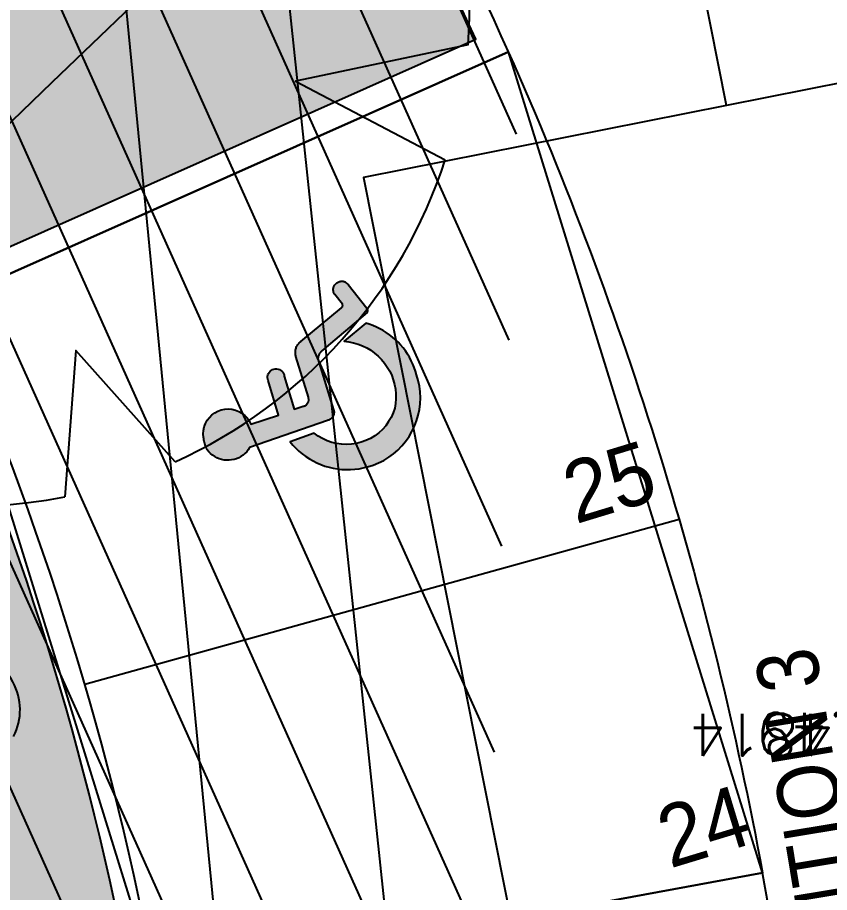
# Model space of a CAD drawing. Extents: x -594 to 29166, y -5797 to 14313.
# Drawn here: x 20516 to 21175, y 5060 to 5770 of the extents above; entities that cross this region are included whole.
import ezdxf
from ezdxf.enums import TextEntityAlignment as Align
from ezdxf.lldxf.tags import DXFTag

# ---------------------------------------------------------------- set-up
doc = ezdxf.new("R2010")
doc.units = 0
doc.linetypes.add('Style de ligne -15', pattern=[2.0832800000000002, 1.25, -0.41656, 0.1388600000000001, -0.2778600000000001])
doc.layers.get('0').update_dxf_attribs({"color": 252})
for name, color, linetype in [('A SITE', 252, 'Continuous'), ('DWG_280-140115-P - Général', 252, 'Continuous'), ('Fond topo - Z_500', 252, 'Continuous'), ('prlm-VRD', 252, 'Continuous'), ('SA - arbre', 252, 'Continuous'), ('SA - arbuste', 252, 'Continuous'), ('SA - bordure', 252, 'Continuous'), ('SA - bât D', 252, 'Continuous'), ('SA - couvre sol', 252, 'Continuous'), ('SA - ECL-réso', 252, 'Eclairage public'), ('SA - enrobé', 252, 'Continuous'), ('SA - EP-réso', 252, 'EP'), ('SA - EU-réso', 252, 'EU'), ('SA - EVMV', 252, 'Continuous'), ('SA - limite revêtement', 252, 'Continuous'), ('SA - marquage au sol', 252, 'Continuous'), ('SA - pavé drainant', 252, 'Continuous')]:
    doc.layers.add(name, color=color, linetype=linetype)
for name, color, linetype, plot in [('Fond topo - N', 252, 'Continuous', False), ('Fond topo - NCACHE', 252, 'Continuous', False), ('Fond topo - ZCACHE', 252, 'Continuous', False)]:
    doc.layers.add(name, color=color, linetype=linetype, plot=plot)
doc.layers.add('Fond topo - P', color=252, linetype='Continuous', lineweight=50)
doc.layers.add('Fond topo - VOI', color=252, linetype='Continuous', lineweight=25)
doc.styles.add('Arial', font='arial.ttf')
doc.styles.add('Lignes', font='arial.ttf', dxfattribs={"height": 0.35})
doc.styles.add('SIMPLEX', font='simplex_.ttf', dxfattribs={"height": 1.25})
tags = doc.linetypes.add('Eclairage public', pattern='A,5,-0.25,["ECL",Lignes,S=1,R=0,X=0,Y=-0.18],-1.25', length=6.5).pattern_tags.tags
tags[15:16] = [DXFTag(74, 4), DXFTag(75, 0), DXFTag(340, '0'), DXFTag(46, 0.0), DXFTag(50, 0.0), DXFTag(44, 0.0), DXFTag(45, 0.0)]
tags[4:5] = [DXFTag(74, 4), DXFTag(75, 0), DXFTag(340, '0'), DXFTag(46, 0.0), DXFTag(50, 0.0), DXFTag(44, 0.0), DXFTag(45, 0.0)]
tags = doc.linetypes.add('EP', pattern='A,5,-0.25,["EP",Lignes,S=1,R=0,X=0,Y=-0.18],-1.25', length=6.5).pattern_tags.tags
tags[15:16] = [DXFTag(74, 4), DXFTag(75, 0), DXFTag(340, '0'), DXFTag(46, 0.0), DXFTag(50, 0.0), DXFTag(44, 0.0), DXFTag(45, 0.0)]
tags[4:5] = [DXFTag(74, 4), DXFTag(75, 0), DXFTag(340, '0'), DXFTag(46, 0.0), DXFTag(50, 0.0), DXFTag(44, 0.0), DXFTag(45, 0.0)]
tags = doc.linetypes.add('EU', pattern='A,5,-0.25,["EU",Lignes,S=1,R=0,X=0,Y=-0.18],-1.25', length=6.5).pattern_tags.tags
tags[15:16] = [DXFTag(74, 4), DXFTag(75, 0), DXFTag(340, '0'), DXFTag(46, 0.0), DXFTag(50, 0.0), DXFTag(44, 0.0), DXFTag(45, 0.0)]
tags[4:5] = [DXFTag(74, 4), DXFTag(75, 0), DXFTag(340, '0'), DXFTag(46, 0.0), DXFTag(50, 0.0), DXFTag(44, 0.0), DXFTag(45, 0.0)]
tags = doc.linetypes.add('STYLE_15', pattern=[0.8333119936287403, 0.5, -0.1666239947080612, 0.05554400011897087, -0.1111439988017082]).pattern_tags.tags
tags[10:11] = [DXFTag(74, 4), DXFTag(75, 0), DXFTag(340, '0'), DXFTag(46, 0.0), DXFTag(50, 0.0), DXFTag(44, 0.0), DXFTag(45, 0.0)]
tags[8:9] = [DXFTag(74, 4), DXFTag(75, 0), DXFTag(340, '0'), DXFTag(46, 0.0), DXFTag(50, 0.0), DXFTag(44, 0.0), DXFTag(45, 0.0)]
tags[6:7] = [DXFTag(74, 4), DXFTag(75, 0), DXFTag(340, '0'), DXFTag(46, 0.0), DXFTag(50, 0.0), DXFTag(44, 0.0), DXFTag(45, 0.0)]
tags[4:5] = [DXFTag(74, 4), DXFTag(75, 0), DXFTag(340, '0'), DXFTag(46, 0.0), DXFTag(50, 0.0), DXFTag(44, 0.0), DXFTag(45, 0.0)]
pattern_1 = [(339.1715360744705, (-355966725.0913794, -417896002.4038396), (42.66856022636761, 112.1578994106472), [37.50000056250001, -202.5000030375]), (69.17153607447052, (-355966711.9478756, -417896007.4040615), (-224.3157988212943, 85.33712045273523), [15.000000225, -105.000001575]), (69.17153607447052, (-355966703.1855397, -417896010.7375428), (-224.3157988212943, 85.33712045273523), [15.000000225, -105.000001575]), (69.17153607447052, (-355966707.5667076, -417896009.0708022), (-224.3157988212943, 85.33712045273523), [18.75000028125, -101.25000151875]), (102.8616036044705, (-355966716.3290473, -417896005.7373195), (-138.9786783228097, 309.6529187307753), [12.00000018, -420.7461593111921]), (35.48146854447052, (-355966698.8043811, -417896012.4042799), (42.66856026819347, 112.15789949691), [12.00000018, -420.7461593111923]), (35.48146854447052, (-355966690.0420359, -417896015.7377647), (42.66856026819347, 112.15789949691), [26.00000039, -406.6661590999923]), (102.8616036044705, (-355966725.0913794, -417896002.4038396), (-138.9786783228097, 309.6529187307753), [26.00000038999999, -406.6661590999921]), (339.1715360744705, (-355966637.5841588, -417896011.6212647), (42.66856022636761, 112.1578994106472), [44.42455106636826, -195.5754525336318]), (339.1715360744705, (-355966645.2927315, -417895987.8252255), (42.66856022636761, 112.1578994106472), [82.81008944215132, -56.09585564143782, 43.07431864611477, -58.01973967029609]), (339.1715360744705, (-355966652.8536296, -417895964.0853666), (42.66856022636761, 112.1578994106472), [119.4799495921992, -46.28746189431192, 29.47870124218051, -44.75389087130836]), (339.1715360744705, (-355966660.4874305, -417895940.3177731), (42.66856022636761, 112.1578994106472), [100.4611429069171, -139.5388606930829]), (339.1715360744705, (-355966653.2864798, -417895922.1938078), (42.66856022636761, 112.1578994106472), [65.56973938354609, -174.4302642164539])]

# ---------------------------------------------------------------- blocks, each defined once
blk = doc.blocks.new('A 90.Sigle handicapé 0.25x0.30', base_point=(-18.47547557799999, -10.22615519200001))
for points in [[(-18.443091989, -10.149878586), (-18.441148644, -10.14983346700001), (-18.439225973, -10.15011976300001), (-18.437380083, -10.150729119), (-18.435664838, -10.151643756), (-18.43413028999999, -10.15283698200001), (-18.43282121799999, -10.15427397900001), (-18.43177582399999, -10.155912813), (-18.43102461199999, -10.15770566100001), (-18.430589503, -10.159600208), (-18.430483194, -10.161541168), (-18.430708788, -10.163471902), (-18.43125970099999, -10.16533606900001), (-18.432119857, -10.167079273), (-18.433264156, -10.16865064300001), (-18.434659207, -10.170004327), (-18.4362643, -10.171100823), (-18.438032597, -10.171908133), (-18.43991249899999, -10.17240270000001), (-18.44184914699999, -10.172570092), (-18.443786029, -10.172405424), (-18.490113219, -10.172405424), (-18.490113218, -10.18524517), (-18.490150943, -10.18604261200001), (-18.4901197, -10.18684033400001), (-18.490019724, -10.187632382), (-18.48985176, -10.18841284700001), (-18.489617062, -10.189175902), (-18.489317382, -10.189915853), (-18.488954955, -10.190627178), (-18.488532488, -10.19130456800001), (-18.488053132, -10.19194296800001), (-18.487520465, -10.192537613), (-18.48693846299999, -10.19308406500001), (-18.48631146899999, -10.193578247), (-18.485644163, -10.194016469), (-18.484941525, -10.194395461), (-18.484208797, -10.194712396), (-18.48345145, -10.194964907), (-18.482675136, -10.19515111), (-18.48188564699999, -10.195269615), (-18.48108887599999, -10.19531953900001), (-18.480290769, -10.195300508), (-18.42284319, -10.195164053), (-18.421700724, -10.19519628100001), (-18.420562364, -10.195298271), (-18.419432365, -10.19546964200001), (-18.41831495099999, -10.19570975400001), (-18.41721430099999, -10.196017708), (-18.41613453, -10.19639235400001), (-18.415079673, -10.19683229100001), (-18.414053676, -10.197335874), (-18.413060373, -10.19790122000001), (-18.412103479, -10.198526215), (-18.41118656999999, -10.199208524), (-18.410313076, -10.199945595), (-18.40948626, -10.20073467200001), (-18.408709216, -10.201572805), (-18.407984847, -10.20245686200001), (-18.407315862, -10.203383536), (-18.406704762, -10.20434936400001), (-18.40615383199999, -10.20535073400001), (-18.405665131, -10.206383903), (-18.40524048699999, -10.20744500800001), (-18.37754011099999, -10.273216346), (-18.37743287, -10.27345080000001), (-18.37731159, -10.273678309), (-18.377176719, -10.273898034), (-18.37702875499999, -10.27410916300001), (-18.37686824199999, -10.274310918), (-18.37669577499999, -10.27450255400001), (-18.376511989, -10.27468336300001), (-18.37631756299999, -10.274852678), (-18.37611321399999, -10.27500987400001), (-18.375899697, -10.275154372), (-18.37567779899999, -10.27528563700001), (-18.37544834, -10.27540318600001), (-18.375212166, -10.275506584), (-18.374970149, -10.27559544900001), (-18.37472318299999, -10.275669455), (-18.374472179, -10.275728328), (-18.37421806299999, -10.27577184900001), (-18.373961773, -10.27579986000001), (-18.373704255, -10.27581225600001), (-18.373446459, -10.27580899200001), (-18.357754127, -10.26980497000001), (-18.356908813, -10.269521115), (-18.35604289399999, -10.269308243), (-18.35516232, -10.26916781700001), (-18.354273141, -10.26910080100001), (-18.353381467, -10.269107656), (-18.35249342299999, -10.269188336), (-18.351615113, -10.26934228500001), (-18.350752569, -10.26956844600001), (-18.349911719, -10.26986526500001), (-18.34909833999999, -10.27023070200001), (-18.34831802, -10.270662247), (-18.347576121, -10.27115693500001), (-18.34687774099999, -10.27171136700001), (-18.34622767699999, -10.272321733), (-18.345630396, -10.27298384000001), (-18.345090002, -10.273693139), (-18.344610207, -10.274444755), (-18.34419431, -10.27523352600001), (-18.343845166, -10.276054031), (-18.343565175, -10.27690063300001), (-18.343449736, -10.277327618), (-18.34334620799999, -10.277757647), (-18.343254671, -10.27819038700001), (-18.34317519499999, -10.278625503), (-18.343107842, -10.27906266000001), (-18.34305266399999, -10.27950152000001), (-18.343009703, -10.279941744), (-18.342978993, -10.28038299100001), (-18.34296055799999, -10.28082492200001), (-18.342954411, -10.281267195), (-18.34296055799999, -10.281709467), (-18.342978993, -10.28215139800001), (-18.343009703, -10.28259264500001), (-18.343052663, -10.28303286900001), (-18.343107842, -10.283471729), (-18.343175194, -10.28390888600001), (-18.34325467, -10.284344003), (-18.34334620799999, -10.28477674200001), (-18.343449736, -10.28520677100001), (-18.343565175, -10.28563375600001), (-18.344242806, -10.28646005500001), (-18.344481745, -10.286744973), (-18.344726886, -10.28702457300001), (-18.344978111, -10.28729871900001), (-18.34523529999999, -10.287567278), (-18.34549832599999, -10.287830122), (-18.345767065, -10.288087124), (-18.346041385, -10.28833815900001), (-18.34632115499999, -10.288583105), (-18.346606239, -10.288821846), (-18.34689649999999, -10.289054265), (-18.347191798, -10.28928025100001), (-18.347491989, -10.289499694), (-18.34779692999999, -10.28971248800001), (-18.34810647299999, -10.28991853000001), (-18.34842046799999, -10.29011772200001), (-18.34873876299999, -10.29030996600001), (-18.34906120599999, -10.290495171), (-18.34938764, -10.29067324600001), (-18.349717909, -10.29084410600001), (-18.350051851, -10.29100766800001), (-18.387890921, -10.305671362), (-18.388175713, -10.30577204100001), (-18.38846601299999, -10.305855519), (-18.388760783, -10.305921497), (-18.38905897, -10.305969738), (-18.389359507, -10.306000072), (-18.38966131999999, -10.306012388), (-18.389963329, -10.306006643), (-18.390264455, -10.30598285800001), (-18.39056362099999, -10.305941117), (-18.39085975699999, -10.30588157000001), (-18.391151805, -10.30580443000001), (-18.39143872099999, -10.305709972), (-18.391719477, -10.305598535), (-18.391993072, -10.305470517), (-18.392258525, -10.305326374), (-18.392514889, -10.30516662400001), (-18.392761247, -10.304991837), (-18.392996717, -10.304802638), (-18.39322045799999, -10.30459970300001), (-18.39343167099999, -10.304383759), (-18.425418395, -10.23110920900001), (-18.425684779, -10.230531782), (-18.42597476299999, -10.229965838), (-18.42628785099999, -10.229412341), (-18.426623512, -10.22887223500001), (-18.42698117199999, -10.228346438), (-18.427360224, -10.227835848), (-18.427760021, -10.22734133200001), (-18.42817988299999, -10.22686373500001), (-18.428619093, -10.22640386900001), (-18.429076905, -10.225962517), (-18.42955253899999, -10.225540432), (-18.430045183, -10.225138332), (-18.430553999, -10.22475690200001), (-18.43107812099999, -10.22439679200001), (-18.431616656, -10.224058615), (-18.432168686, -10.22374294800001), (-18.43273326999999, -10.22345032700001), (-18.433309449, -10.223181252), (-18.433896239, -10.22293618), (-18.434492642, -10.22271553), (-18.50640605499999, -10.22316924200001), (-18.50734415099999, -10.223136209), (-18.508276277, -10.223025503), (-18.509196013, -10.22283788600001), (-18.510097025, -10.22257465200001), (-18.51097310699999, -10.222237612), (-18.511818224, -10.22182908900001), (-18.51262655599999, -10.221351896), (-18.51339253699999, -10.22080931900001), (-18.514110888, -10.220205097), (-18.51477666499999, -10.21954338900001), (-18.51538527899999, -10.218828754), (-18.51593254099999, -10.21806611400001), (-18.51641468, -10.21726072200001), (-18.516828376, -10.216418125), (-18.517170779, -10.215544126), (-18.517439532, -10.214644744), (-18.517632782, -10.21372617500001), (-18.5177492, -10.21279474500001), (-18.517787983, -10.21185687000001), (-18.51774886399999, -10.210919008), (-18.522616517, -10.09970416500001), (-18.524814959, -10.097115203), (-18.52674527599999, -10.09432061000001), (-18.52838836199999, -10.09134804600001), (-18.529727956, -10.08822693100001), (-18.53075079799999, -10.08498815600001), (-18.531446767, -10.081663776), (-18.531808972, -10.078286695), (-18.531833829, -10.07489033600001), (-18.531521093, -10.071508315), (-18.530873858, -10.06817410500001), (-18.52989853, -10.06492070600001), (-18.528604763, -10.061780317), (-18.527005362, -10.058784022), (-18.525116156, -10.055961475), (-18.522955844, -10.053340612), (-18.520545807, -10.050947373), (-18.51790989799999, -10.048805445), (-18.515074206, -10.046936027), (-18.512066798, -10.045357622), (-18.508917437, -10.04408585200001), (-18.50805578, -10.04393007600001), (-18.50719134199999, -10.04379055000001), (-18.506324431, -10.043667322), (-18.505455354, -10.04356043700001), (-18.504584419, -10.043469931), (-18.50371193499999, -10.043395836), (-18.50283821, -10.04333818000001), (-18.50196355399999, -10.043296983), (-18.501088278, -10.043272258), (-18.500212692, -10.04326401600001), (-18.49933710599999, -10.043272258), (-18.49846183, -10.043296983), (-18.497587174, -10.04333818000001), (-18.49671344899999, -10.043395836), (-18.49584096499999, -10.043469931), (-18.49497003, -10.04356043700001), (-18.49410095299999, -10.043667322), (-18.493234042, -10.04379055000001), (-18.492369604, -10.04393007600001), (-18.491507947, -10.04408585100001), (-18.486757852, -10.04508852500001), (-18.48220303999999, -10.046768535), (-18.477939543, -10.049090464), (-18.47405725399999, -10.052005353), (-18.470638026, -10.05545174800001), (-18.46775395, -10.059356983), (-18.46546583399999, -10.06363872), (-18.463821921, -10.06820668500001), (-18.46285687099999, -10.07296456600001), (-18.46259102999999, -10.077812048), (-18.463030004, -10.082646927), (-18.464164538, -10.087367265), (-18.46597071, -10.091873537), (-18.468410441, -10.096070735), (-18.47143229, -10.099870364), (-18.47497254499999, -10.103192314), (-18.478956563, -10.10596654300001), (-18.483300346, -10.108134562), (-18.487912309, -10.10965065800001), (-18.492695214, -10.11048286800001), (-18.491723812, -10.149878586)], [(-18.52814955899999, -10.303010461), (-18.52237737399999, -10.305800385), (-18.516389383, -10.30809075000001), (-18.51022873, -10.30986505200001), (-18.50393980099999, -10.311110509), (-18.49756790599999, -10.31181814700001), (-18.49115895399999, -10.311982868), (-18.48475912, -10.31160348500001), (-18.478414515, -10.310682732), (-18.47217085099999, -10.30922724200001), (-18.46607311099999, -10.30724750100001), (-18.46016522999999, -10.30475777400001), (-18.454489773, -10.301775999), (-18.44908763, -10.298323659), (-18.44399772399999, -10.29442562700001), (-18.439256725, -10.290109989), (-18.434898794, -10.28540783700001), (-18.430955327, -10.28035305100001), (-18.42745473599999, -10.274982049), (-18.42442224399999, -10.269333528), (-18.42187969799999, -10.263448185), (-18.406884967, -10.298394422), (-18.409740721, -10.30265889500001), (-18.412815131, -10.30676852400001), (-18.41609981999999, -10.31071210900001), (-18.419585836, -10.314478904), (-18.42326367899999, -10.31805864200001), (-18.427123325, -10.32144156700001), (-18.43115425599999, -10.32461845900001), (-18.43534548499999, -10.327580662), (-18.43968559099999, -10.330320101), (-18.444162746, -10.332829312), (-18.44876474699999, -10.335101455), (-18.453479053, -10.33713033800001), (-18.458292816, -10.33891043200001), (-18.46319291699999, -10.34043688600001), (-18.468166002, -10.341705539), (-18.473198516, -10.34271293500001), (-18.478276746, -10.34345632600001), (-18.483386851, -10.34393368900001), (-18.488514905, -10.34414372100001), (-18.493646932, -10.344085851), (-18.501546936, -10.34403281900001), (-18.509416224, -10.34333482700001), (-18.517202228, -10.34199653600001), (-18.524852937, -10.340026886), (-18.532317246, -10.337439034), (-18.53954529199999, -10.33425026800001), (-18.54648879099999, -10.330481887), (-18.553101362, -10.326159066), (-18.559338832, -10.32131068000001), (-18.565159535, -10.31596911700001), (-18.57052458899999, -10.31017005800001), (-18.57539815399999, -10.30395224200001), (-18.579747675, -10.297357203), (-18.583544098, -10.290428996), (-18.586762063, -10.283213902), (-18.58938007299999, -10.275760117), (-18.591380639, -10.268117434), (-18.592750399, -10.260336904), (-18.59348020299999, -10.252470503), (-18.593565174, -10.24457077800001), (-18.59326817399999, -10.23875270800001), (-18.59263092299999, -10.23296202100001), (-18.591655608, -10.22721859900001), (-18.590345578, -10.22154215900001), (-18.58870533099999, -10.215952192), (-18.586740498, -10.210467889), (-18.58445782499999, -10.20510808100001), (-18.581865149, -10.19989116800001), (-18.57897137299999, -10.194835063), (-18.57578643, -10.189957124), (-18.572321256, -10.1852741), (-18.568587749, -10.18080206800001), (-18.56459872599999, -10.176556383), (-18.56036788399999, -10.172551622), (-18.55590974699999, -10.16880153300001), (-18.55123962299999, -10.165318993), (-18.546373545, -10.162115959), (-18.54132822099999, -10.159203426), (-18.536120972, -10.15659139500001), (-18.530769677, -10.154288835), (-18.529071458, -10.188862199), (-18.534467411, -10.19290722800001), (-18.539439489, -10.19746321400001), (-18.54393950599999, -10.20248600400001), (-18.54792385, -10.20792692000001), (-18.55135390899999, -10.21373323200001), (-18.554196439, -10.21984867100001), (-18.556423894, -10.22621396800001), (-18.558014687, -10.23276743700001), (-18.5589534, -10.23944556400001), (-18.559230936, -10.24618363100001), (-18.558844605, -10.252916336), (-18.557798152, -10.25957843), (-18.556101718, -10.26610535), (-18.553771744, -10.27243384000001), (-18.55083081, -10.27850256900001), (-18.547307418, -10.284252724), (-18.543235714, -10.289628576), (-18.538655158, -10.294578028), (-18.53361014199999, -10.299053113)]]:
    blk.add_hatch(color=250).paths.add_polyline_path(points)
at = {"flags": 128}
blk.add_lwpolyline([(-18.441148644, -10.14983346700001), (-18.439225973, -10.15011976300001), (-18.437380083, -10.150729119), (-18.435664838, -10.151643756), (-18.43413028999999, -10.15283698200001), (-18.43282121799999, -10.15427397900001), (-18.43177582399999, -10.155912813), (-18.43102461199999, -10.15770566100001), (-18.430589503, -10.159600208), (-18.430483194, -10.161541168), (-18.430708788, -10.163471902), (-18.43125970099999, -10.16533606900001), (-18.432119857, -10.167079273), (-18.433264156, -10.16865064300001), (-18.434659207, -10.170004327), (-18.4362643, -10.171100823), (-18.438032597, -10.171908133), (-18.43991249899999, -10.17240270000001), (-18.44184914699999, -10.172570092), (-18.443786029, -10.172405424), (-18.490113219, -10.172405424), (-18.490113218, -10.18524517), (-18.490150943, -10.18604261200001), (-18.4901197, -10.18684033400001), (-18.490019724, -10.187632382), (-18.48985176, -10.18841284700001), (-18.489617062, -10.189175902), (-18.489317382, -10.189915853), (-18.488954955, -10.190627178), (-18.488532488, -10.19130456800001), (-18.488053132, -10.19194296800001), (-18.487520465, -10.192537613), (-18.48693846299999, -10.19308406500001), (-18.48631146899999, -10.193578247), (-18.485644163, -10.194016469), (-18.484941525, -10.194395461), (-18.484208797, -10.194712396), (-18.48345145, -10.194964907), (-18.482675136, -10.19515111), (-18.48188564699999, -10.195269615), (-18.48108887599999, -10.19531953900001), (-18.480290769, -10.195300508), (-18.42284319, -10.195164053), (-18.421700724, -10.19519628100001), (-18.420562364, -10.195298271), (-18.419432365, -10.19546964200001), (-18.41831495099999, -10.19570975400001), (-18.41721430099999, -10.196017708), (-18.41613453, -10.19639235400001), (-18.415079673, -10.19683229100001), (-18.414053676, -10.197335874), (-18.413060373, -10.19790122000001), (-18.412103479, -10.198526215), (-18.41118656999999, -10.199208524), (-18.410313076, -10.199945595), (-18.40948626, -10.20073467200001), (-18.408709216, -10.201572805), (-18.407984847, -10.20245686200001), (-18.407315862, -10.203383536), (-18.406704762, -10.20434936400001), (-18.40615383199999, -10.20535073400001), (-18.405665131, -10.206383903), (-18.40524048699999, -10.20744500800001), (-18.37754011099999, -10.273216346), (-18.37743287, -10.27345080000001), (-18.37731159, -10.273678309), (-18.377176719, -10.273898034), (-18.37702875499999, -10.27410916300001), (-18.37686824199999, -10.274310918), (-18.37669577499999, -10.27450255400001), (-18.376511989, -10.27468336300001), (-18.37631756299999, -10.274852678), (-18.37611321399999, -10.27500987400001), (-18.375899697, -10.275154372), (-18.37567779899999, -10.27528563700001), (-18.37544834, -10.27540318600001), (-18.375212166, -10.275506584), (-18.374970149, -10.27559544900001), (-18.37472318299999, -10.275669455), (-18.374472179, -10.275728328), (-18.37421806299999, -10.27577184900001), (-18.373961773, -10.27579986000001), (-18.373704255, -10.27581225600001), (-18.373446459, -10.27580899200001), (-18.357754127, -10.26980497000001), (-18.356908813, -10.269521115), (-18.35604289399999, -10.269308243), (-18.35516232, -10.26916781700001), (-18.354273141, -10.26910080100001), (-18.353381467, -10.269107656), (-18.35249342299999, -10.269188336), (-18.351615113, -10.26934228500001), (-18.350752569, -10.26956844600001), (-18.349911719, -10.26986526500001), (-18.34909833999999, -10.27023070200001), (-18.34831802, -10.270662247), (-18.347576121, -10.27115693500001), (-18.34687774099999, -10.27171136700001), (-18.34622767699999, -10.272321733), (-18.345630396, -10.27298384000001), (-18.345090002, -10.273693139), (-18.344610207, -10.274444755), (-18.34419431, -10.27523352600001), (-18.343845166, -10.276054031), (-18.343565175, -10.27690063300001), (-18.343449736, -10.277327618), (-18.34334620799999, -10.277757647), (-18.343254671, -10.27819038700001), (-18.34317519499999, -10.278625503), (-18.343107842, -10.27906266000001), (-18.34305266399999, -10.27950152000001), (-18.343009703, -10.279941744), (-18.342978993, -10.28038299100001), (-18.34296055799999, -10.28082492200001), (-18.342954411, -10.281267195), (-18.34296055799999, -10.281709467), (-18.342978993, -10.28215139800001), (-18.343009703, -10.28259264500001), (-18.343052663, -10.28303286900001), (-18.343107842, -10.283471729), (-18.343175194, -10.28390888600001), (-18.34325467, -10.284344003), (-18.34334620799999, -10.28477674200001), (-18.343449736, -10.28520677100001), (-18.343565175, -10.28563375600001), (-18.344242806, -10.28646005500001), (-18.344481745, -10.286744973), (-18.344726886, -10.28702457300001), (-18.344978111, -10.28729871900001), (-18.34523529999999, -10.287567278), (-18.34549832599999, -10.287830122), (-18.345767065, -10.288087124), (-18.346041385, -10.28833815900001), (-18.34632115499999, -10.288583105), (-18.346606239, -10.288821846), (-18.34689649999999, -10.289054265), (-18.347191798, -10.28928025100001), (-18.347491989, -10.289499694), (-18.34779692999999, -10.28971248800001), (-18.34810647299999, -10.28991853000001), (-18.34842046799999, -10.29011772200001), (-18.34873876299999, -10.29030996600001), (-18.34906120599999, -10.290495171), (-18.34938764, -10.29067324600001), (-18.349717909, -10.29084410600001), (-18.350051851, -10.29100766800001), (-18.387890921, -10.305671362), (-18.388175713, -10.30577204100001), (-18.38846601299999, -10.305855519), (-18.388760783, -10.305921497), (-18.38905897, -10.305969738), (-18.389359507, -10.306000072), (-18.38966131999999, -10.306012388), (-18.389963329, -10.306006643), (-18.390264455, -10.30598285800001), (-18.39056362099999, -10.305941117), (-18.39085975699999, -10.30588157000001), (-18.391151805, -10.30580443000001), (-18.39143872099999, -10.305709972), (-18.391719477, -10.305598535), (-18.391993072, -10.305470517), (-18.392258525, -10.305326374), (-18.392514889, -10.30516662400001), (-18.392761247, -10.304991837), (-18.392996717, -10.304802638), (-18.39322045799999, -10.30459970300001), (-18.39343167099999, -10.304383759), (-18.425418395, -10.23110920900001), (-18.425684779, -10.230531782), (-18.42597476299999, -10.229965838), (-18.42628785099999, -10.229412341), (-18.426623512, -10.22887223500001), (-18.42698117199999, -10.228346438), (-18.427360224, -10.227835848), (-18.427760021, -10.22734133200001), (-18.42817988299999, -10.22686373500001), (-18.428619093, -10.22640386900001), (-18.429076905, -10.225962517), (-18.42955253899999, -10.225540432), (-18.430045183, -10.225138332), (-18.430553999, -10.22475690200001), (-18.43107812099999, -10.22439679200001), (-18.431616656, -10.224058615), (-18.432168686, -10.22374294800001), (-18.43273326999999, -10.22345032700001), (-18.433309449, -10.223181252), (-18.433896239, -10.22293618), (-18.434492642, -10.22271553), (-18.50640605499999, -10.22316924200001), (-18.50734415099999, -10.223136209), (-18.508276277, -10.223025503), (-18.509196013, -10.22283788600001), (-18.510097025, -10.22257465200001), (-18.51097310699999, -10.222237612), (-18.511818224, -10.22182908900001), (-18.51262655599999, -10.221351896), (-18.51339253699999, -10.22080931900001), (-18.514110888, -10.220205097), (-18.51477666499999, -10.21954338900001), (-18.51538527899999, -10.218828754), (-18.51593254099999, -10.21806611400001), (-18.51641468, -10.21726072200001), (-18.516828376, -10.216418125), (-18.517170779, -10.215544126), (-18.517439532, -10.214644744), (-18.517632782, -10.21372617500001), (-18.5177492, -10.21279474500001), (-18.517787983, -10.21185687000001), (-18.51774886399999, -10.210919008), (-18.522616517, -10.09970416500001), (-18.524814959, -10.097115203), (-18.52674527599999, -10.09432061000001), (-18.52838836199999, -10.09134804600001), (-18.529727956, -10.08822693100001), (-18.53075079799999, -10.08498815600001), (-18.531446767, -10.081663776), (-18.531808972, -10.078286695), (-18.531833829, -10.07489033600001), (-18.531521093, -10.071508315), (-18.530873858, -10.06817410500001), (-18.52989853, -10.06492070600001), (-18.528604763, -10.061780317), (-18.527005362, -10.058784022), (-18.525116156, -10.055961475), (-18.522955844, -10.053340612), (-18.520545807, -10.050947373), (-18.51790989799999, -10.048805445), (-18.515074206, -10.046936027), (-18.512066798, -10.045357622), (-18.508917437, -10.04408585200001), (-18.50805578, -10.04393007600001), (-18.50719134199999, -10.04379055000001), (-18.506324431, -10.043667322), (-18.505455354, -10.04356043700001), (-18.504584419, -10.043469931), (-18.50371193499999, -10.043395836), (-18.50283821, -10.04333818000001), (-18.50196355399999, -10.043296983), (-18.501088278, -10.043272258), (-18.500212692, -10.04326401600001), (-18.49933710599999, -10.043272258), (-18.49846183, -10.043296983), (-18.497587174, -10.04333818000001), (-18.49671344899999, -10.043395836), (-18.49584096499999, -10.043469931), (-18.49497003, -10.04356043700001), (-18.49410095299999, -10.043667322), (-18.493234042, -10.04379055000001), (-18.492369604, -10.04393007600001), (-18.491507947, -10.04408585100001), (-18.486757852, -10.04508852500001), (-18.48220303999999, -10.046768535), (-18.477939543, -10.049090464), (-18.47405725399999, -10.052005353), (-18.470638026, -10.05545174800001), (-18.46775395, -10.059356983), (-18.46546583399999, -10.06363872), (-18.463821921, -10.06820668500001), (-18.46285687099999, -10.07296456600001), (-18.46259102999999, -10.077812048), (-18.463030004, -10.082646927), (-18.464164538, -10.087367265), (-18.46597071, -10.091873537), (-18.468410441, -10.096070735), (-18.47143229, -10.099870364), (-18.47497254499999, -10.103192314), (-18.478956563, -10.10596654300001), (-18.483300346, -10.108134562), (-18.487912309, -10.10965065800001), (-18.492695214, -10.11048286800001), (-18.491723812, -10.149878586), (-18.443091989, -10.149878586)], close=True, dxfattribs=at)
at = {"elevation": 1e-09, "flags": 128}
blk.add_lwpolyline([(-18.53361014199999, -10.299053113), (-18.538655158, -10.294578028), (-18.543235714, -10.289628576), (-18.547307418, -10.284252724), (-18.55083081, -10.27850256900001), (-18.553771744, -10.27243384000001), (-18.556101718, -10.26610535), (-18.557798152, -10.25957843), (-18.558844605, -10.252916336), (-18.559230936, -10.24618363100001), (-18.5589534, -10.23944556400001), (-18.558014687, -10.23276743700001), (-18.556423894, -10.22621396800001), (-18.554196439, -10.21984867100001), (-18.55135390899999, -10.21373323200001), (-18.54792385, -10.20792692000001), (-18.54393950599999, -10.20248600400001), (-18.539439489, -10.19746321400001), (-18.534467411, -10.19290722800001), (-18.529071458, -10.188862199), (-18.530769677, -10.154288835), (-18.536120972, -10.15659139500001), (-18.54132822099999, -10.159203426), (-18.546373545, -10.162115959), (-18.55123962299999, -10.165318993), (-18.55590974699999, -10.16880153300001), (-18.56036788399999, -10.172551622), (-18.56459872599999, -10.176556383), (-18.568587749, -10.18080206800001), (-18.572321256, -10.1852741), (-18.57578643, -10.189957124), (-18.57897137299999, -10.194835063), (-18.581865149, -10.19989116800001), (-18.58445782499999, -10.20510808100001), (-18.586740498, -10.210467889), (-18.58870533099999, -10.215952192), (-18.590345578, -10.22154215900001), (-18.591655608, -10.22721859900001), (-18.59263092299999, -10.23296202100001), (-18.59326817399999, -10.23875270800001), (-18.593565174, -10.24457077800001), (-18.59348020299999, -10.252470503), (-18.592750399, -10.260336904), (-18.591380639, -10.268117434), (-18.58938007299999, -10.275760117), (-18.586762063, -10.283213902), (-18.583544098, -10.290428996), (-18.579747675, -10.297357203), (-18.57539815399999, -10.30395224200001), (-18.57052458899999, -10.31017005800001), (-18.565159535, -10.31596911700001), (-18.559338832, -10.32131068000001), (-18.553101362, -10.326159066), (-18.54648879099999, -10.330481887), (-18.53954529199999, -10.33425026800001), (-18.532317246, -10.337439034), (-18.524852937, -10.340026886), (-18.517202228, -10.34199653600001), (-18.509416224, -10.34333482700001), (-18.501546936, -10.34403281900001), (-18.493646932, -10.344085851), (-18.488514905, -10.34414372100001), (-18.483386851, -10.34393368900001), (-18.478276746, -10.34345632600001), (-18.473198516, -10.34271293500001), (-18.468166002, -10.341705539), (-18.46319291699999, -10.34043688600001), (-18.458292816, -10.33891043200001), (-18.453479053, -10.33713033800001), (-18.44876474699999, -10.335101455), (-18.444162746, -10.332829312), (-18.43968559099999, -10.330320101), (-18.43534548499999, -10.327580662), (-18.43115425599999, -10.32461845900001), (-18.427123325, -10.32144156700001), (-18.42326367899999, -10.31805864200001), (-18.419585836, -10.314478904), (-18.41609981999999, -10.31071210900001), (-18.412815131, -10.30676852400001), (-18.409740721, -10.30265889500001), (-18.406884967, -10.298394422), (-18.42187969799999, -10.263448185), (-18.42442224399999, -10.269333528), (-18.42745473599999, -10.274982049), (-18.430955327, -10.28035305100001), (-18.434898794, -10.28540783700001), (-18.439256725, -10.290109989), (-18.44399772399999, -10.29442562700001), (-18.44908763, -10.298323659), (-18.454489773, -10.301775999), (-18.46016522999999, -10.30475777400001), (-18.46607311099999, -10.30724750100001), (-18.47217085099999, -10.30922724200001), (-18.478414515, -10.310682732), (-18.48475912, -10.31160348500001), (-18.49115895399999, -10.311982868), (-18.49756790599999, -10.31181814700001), (-18.50393980099999, -10.311110509), (-18.51022873, -10.30986505200001), (-18.516389383, -10.30809075000001), (-18.52237737399999, -10.305800385), (-18.52814955899999, -10.303010461)], close=True, dxfattribs=at)
blk = doc.blocks.new('A 90.PTOPO')
at = {"layer": 'Fond topo - NCACHE', "style": 'SIMPLEX'}
blk.add_attdef('MAT', text='', height=0.34, dxfattribs=at).set_placement((0.09999999986030161, -0.09999999962747097), align=Align.TOP_LEFT)
at = {"layer": 'Fond topo - ZCACHE', "style": 'SIMPLEX'}
blk.add_attdef('ALT', (0.09999999986030161, 0.09999999962747097), '', height=0.34, dxfattribs=at)
blk = doc.blocks.new('A$C380262B1')
at = {"layer": 'SA - couvre sol'}
h = blk.add_hatch(dxfattribs=at)
h.set_pattern_fill('PELOUSE6', color=256, scale=20.0000003, angle=-20.82846392552948, style=0, pattern_type=2)
h.set_pattern_definition(pattern_1)
h.paths.add_polyline_path([(13485.27805292979, 3262.740768492222), (13305.06923999637, 3219.34019215405, -0.1991283177874995), (13225.35713003017, 3231.859522126615), (13160.28430578299, 3185.522976424545, 0.3829547300404441), (13107.67653249204, 2950.885696802288, -0.1174364379701911), (13541.17604210041, 1426.656295824796), (13741.09432767145, 1434.144621528685, -0.4142135634611946), (13761.82892592624, 1414.907250739634, -0.07372200153194061), (13644.90837287158, 353.7389431148767, -0.4142135576033305), (13620.4828274902, 339.4773604348302), (13426.99062763713, 390.3120343573391, -0.01869916432100203), (13351.38300135732, 146.0298966616392), (13810.70180865936, 104.3822819367051), (13716.7875897605, -931.3687112182379), (13218.83038156666, -886.2176446244121), (13194.14356104098, -1158.480986766517), (13692.10076904856, -1203.632053453475), (13575.61101685278, -2488.361650332808), (13077.76495204307, -2443.220661114901), (13060.37116502412, -2647.696649376303), (13557.32490490191, -2690.033547393978), (13531.12743864767, -2978.957333043218), (13033.1702305004, -2933.806266263127), (13017.34241489321, -3108.366370014846), (13059.34177837335, -3107.115578651428), (13058.09672051109, -3064.133608620614), (13756.16186610423, -3043.955397419631), (13838.28142513521, -2168.079740926623), (13855.974779604, -1979.36491239816), (13918.01259317435, -1310.287961922586), (13950.17165099271, -860.3041442111135), (13978.78477708437, -382.3827832937241, 0.0512208227890692), (13931.78143729456, 1054.666341841221), (13876.54489357956, 1357.778832875192), (13493.08913932182, 3243.282883428037), (13489.21929751523, 3242.528299894184)])
h = blk.add_hatch(dxfattribs=at)
h.set_pattern_fill('PELOUSE6', color=256, scale=20.0000003, angle=-20.82846392552948, style=0, pattern_type=2)
h.set_pattern_definition(pattern_1)
h.paths.add_polyline_path([(12793.07930725627, 2488.181211799383, 0.03672748987403952), (12587.38487116061, 2865.639625489712, 0.4497835379654012), (12321.18162694387, 2906.709125638008, 0.1802247033920614), (11548.41934372671, 1720.574150048196), (11556.60343454219, 1718.871880322695), (11512.50925799832, 1404.692367091775), (11512.20600935631, 1084.470737259835), (11554.61596185341, 684.6610491164029), (11605.51154385321, 400.1113805919886), (11673.32398607396, 128.3750348724425), (11684.18960622512, 86.38301771134138), (11642.19758920372, 75.51739765331149), (11631.33196900599, 117.5094146281481), (11644.27943555638, 120.8596289157867), (11575.91267614625, 394.8172202333808), (11566.13643332385, 393.0686060339212), (11559.09365885891, 432.4437165632844), (11568.93743649125, 434.2044102959335), (11536.96456630714, 612.9599962383509), (11463.11986860819, 20.22500615566969), (11568.46698778681, -97.43339624255896), (11794.62693291716, -434.7412439063191), (12094.43476749584, -899.6478578075767, -0.09999470872544232), (12203.39155108668, -1258.062680345029), (12198.03728037514, -1319.187042303383), (12683.56996332295, -1363.211545348167), (12787.02566074207, -233.2778437994421), (12288.07493126951, -188.0366918630898), (12315.30314558186, 100.6841353140771), (12814.62801685557, 55.40905930101871, -0.002463828852727867), (12815.87839485146, 62.86759581416845), (12358.29276181757, 231.7409724928439, -0.3829135888109667), (12345.81705098972, 255.365053191781, -0.02949643209025356), (12397.25546310656, 419.0457224845886, 0.03377859130555017), (12492.30540287681, 732.9233073629439, -0.3988866979768135), (12515.25507145561, 748.1299876235425), (12989.40067617223, 664.8329322226346, 0.02251854738593451), (13031.64699198678, 914.0473606064916), (12553.74410864897, 954.6645440161228, -0.4258729853413855), (12535.592439631, 977.0748776383698, 0.05106873957738475), (12546.67224618606, 1472.047818638384, -0.410298124122143), (12564.75040423684, 1493.552962411195), (13042.85642565228, 1538.171750772744, 0.02139246056039815), (13009.62065621279, 1788.793957512826), (12537.60850843973, 1702.011566795409, -0.4142135584611947), (12514.32169559412, 1718.065362051129, 0.05943834041250831), (12343.89076442458, 2267.932731192559, -0.4260951904786632), (12354.5316322241, 2293.017752747983)])
at = {"layer": 'SA - EVMV'}
h = blk.add_hatch(dxfattribs=at)
h.set_pattern_fill('_USER', color=256, scale=75, angle=-65.82846392552946, style=0, pattern_type=0)
h.set_pattern_definition([(294.1715360744705, (-355966725.0913794, -417896002.4038396), (68.4242736714099, 30.7102388877065), [])])
h.paths.add_polyline_path([(10974.01334554888, -2224.509706161916), (10370.69897237234, -604.0095677599311), (11059.97237130068, 45.95263861119747), (11313.40408842079, 405.8221159502864), (11385.24809679948, 623.9582096226513), (11379.74134762771, 2020.881442353129), (11668.57705507427, 3772.533921711147), (12950.39597083814, 4147.348397411406), (12831.58815708011, 2564.841474033892), (12773.8958785776, 925.5433330312371), (12773.64310785197, 556.482148449868), (14058.80568553694, 314.1338863410056), (14023.07005678304, -438.0708766169846), (13985.85238787346, -984.982119128108), (13939.17523291893, -1545.880564767867), (13880.67298079841, -2174.778999388218), (13115.63270082697, -2186.160777136683)])
at = {"layer": 'DWG_280-140115-P - Général', "linetype": 'STYLE_15', "ltscale": 10, "elevation": 1e-07, "flags": 128}
for points in [[(3021.57010990195, -8145.867266133428, -0.06895872050302425), (6235.28967932798, -3756.488723866642, -0.008807822459316559), (10257.93705312535, 602.650766633451, -0.04520462568320733), (14397.25473853759, 4625.921016000211)], [(3183.863145206124, -8029.472286626697, -0.06402224317722395), (6209.414131427184, -3981.190984882414, -0.008807822459316559), (10232.06150527112, 377.9485056176782, -0.04520462568320733), (14371.37919068336, 4401.218755077571)], [(3210.571503592655, -8360.037511121482, -0.06701638499415095), (6351.068271277472, -4105.283255595714, -0.008807822459459397), (10373.71564516798, 253.8562349975109, -0.04520462568242076), (14513.03333048709, 4277.126484271139)]]:
    blk.add_lwpolyline(points, format="xyb", dxfattribs=at)
at = {"layer": 'Fond topo - VOI', "ltscale": 2, "flags": 128}
blk.add_lwpolyline([(12435.57906695642, 8811.511447001249), (12869.49442210607, 8173.122848011552, -0.005078430071305425), (12998.51345610805, 7961.914398614316, -0.01498965990198168), (13039.32638061233, 7888.647142983972, -0.008052881892180013), (13434.41383824684, 7095.506929233669, -0.02502080065405084), (13544.48508857749, 6832.243511639535, -0.01315237506544015), (13694.13575180806, 6380.173612758516, -0.01622344874307645), (13793.73932727613, 6007.155228033661, -0.0002441829907726637), (13814.19749087654, 5918.986809533088, -2.386900651964397e-05), (14023.00373758189, 5016.909151710569, -0.0004607339102045271), (14130.73372491635, 4549.43593274802, -0.0002713929879899899), (14312.46041324921, 3755.557554773986), (14601.26309194602, 2376.960403472185), (14756.30088201724, 1650.264407601207), (14780.58769465424, 1519.823488034308, -0.01912067303515585), (14867.6700420212, 855.8413904160261, -0.01912067306015491), (14903.77040212043, 187.1468979865313, -0.006135088442580186), (14904.50706076808, -27.79309339821339, -0.006135088374511259), (14899.96938891709, -242.6864460110664), (14876.60277411342, -882.5914875604212), (14788.40559646487, -2417.692242562771), (14696.73729729839, -3953.239548578858), (14690.7781587448, -4053.061833977699)], format="xyb", dxfattribs=at)
at = {"layer": 'SA - arbre', "ltscale": 3.900000095367432, "elevation": 1e-07, "flags": 128}
for points in [[(12786.95918731391, 2483.570054732263), (12647.17470756732, 2454.080801084638), (12768.49091066979, 2390.393230412155)], [(12549.54110351391, 2145.574662275612), (12469.10626809113, 2235.822807066143), (12459.98697108589, 2117.050042655319)]]:
    blk.add_lwpolyline(points, dxfattribs=at)
at = {"layer": 'SA - arbre', "ltscale": 3.900000095367432}
for start, end in [(355.5108960463293, 90.85028609488151), (294.3183971965083, 342.0668554110107), (215.2602500907219, 281.0168491333773)]:
    blk.add_arc((12382.44795058854, 2515.328377392143), 405.7559996, start, end, dxfattribs=at)
at = {"layer": 'SA - arbuste', "ltscale": 0.800000011920929}
blk.add_arc((12376.57656078227, 1944.331662915647), 47.1596, 332.879397019996, 84.52984210142012, dxfattribs=at)
at = {"layer": 'SA - bordure', "elevation": 1e-07, "flags": 128}
for points in [[(12309.79926227592, -169.9244463816285), (12332.37479557283, 79.05415780842304), (12831.55785440467, 33.79194010049105, -0.01155855900407717), (12838.5373051744, 75.82379365339875), (12365.21730907261, 250.5039852112532, -0.02949970069968248), (12415.95554822125, 411.9529677554965, 0.03378052871926594), (12511.79450280033, 728.4316510893404), (13004.81941453181, 641.817912645638, 0.02605809049415018), (13053.9669724647, 932.2224790230393), (12555.43781160377, 974.5926992036402, 0.05106874003880187), (12566.60881000571, 1473.639491479844), (13064.48263381608, 1520.103091094643, 0.02476009810036266), (13025.74960193597, 1812.094587087631), (12533.99199978448, 1721.681870892644, 0.05928958460944116), (12362.73779850453, 2274.77863272652), (12819.72790299915, 2477.98513956368, 0.03793102981102866), (12604.19719279744, 2876.472253911197, 0.448929176355109), (12308.85408045724, 2922.467381693423, 0.1802867996624689), (11528.67855089717, 1723.944806307554)], [(12815.87510383688, 62.86881025880575), (12358.29276181757, 231.7409724928439, -0.382913591383437), (12345.81705098972, 255.365053191781, -0.02949643212679679), (12397.25546310656, 419.0457224845886, 0.03377859132087666), (12492.30540287681, 732.9233073629439, -0.3988867034752035), (12515.25507145561, 748.1299876235425), (12989.40067617223, 664.8329322226346, 0.02251854742366692), (13031.64699198678, 914.0473606064916), (12553.74410864897, 954.6645440161228, -0.4258729914871566), (12535.592439631, 977.0748776383698, 0.05106873993652463), (12546.67224618606, 1472.047818638384, -0.4102981154760822), (12564.75040423684, 1493.552962411195), (13042.85642565228, 1538.171750772744, 0.02139245977515587), (13009.62065621279, 1788.793957512826), (12537.60850843973, 1702.011566795409, -0.414213559319059), (12514.32169568725, 1718.065362144262, 0.05928958515797771), (12344.46548786946, 2266.647048667073, -0.4143014340460295), (12354.61169690825, 2293.05338235572), (12793.23650398292, 2488.093524239957, 0.03624201714342074), (12587.38102368079, 2865.645596385002, 0.4497716766601062), (12321.18162694387, 2906.709125638008, 0.1803551462315874), (11548.19519086741, 1719.574364088476)]]:
    blk.add_lwpolyline(points, format="xyb", dxfattribs=at)
at = {"layer": 'SA - ECL-réso', "ltscale": 0.75, "elevation": 1e-07, "flags": 128}
blk.add_lwpolyline([(11668.11192259192, 1998.747237958014, -0.3688612105616934), (12639.89566899836, 2699.498663656414, -0.2546205328853831), (13350.52637695335, 2532.215612847358, -0.3073365536668565), (13494.82545568608, 2051.274137850851), (13495.81262269057, 2046.201617829502, -0.2495718796976199), (13774.57766258158, 880.879876203835), (13773.97479885258, 877.6213711127639, -0.2136977009206384), (13795.3945457004, -416.6735047474504, -0.1946918286475566), (13682.23074316047, -1610.3256075643, -0.1897251175918905), (13578.21210916154, -2838.918977230787)], format="xyb", dxfattribs=at)
at = {"layer": 'SA - enrobé'}
blk.add_lwpolyline([(12825.81689776853, -15.89262979105115), (12883.4312889725, 234.5644721761346), (12604.19719279744, 2876.472253911197), (12308.85408045724, 2922.467381693423), (11528.67855089717, 1723.944806307554), (11517.86257862113, 1725.791587401181), (11511.23910644092, 1687.000150792301), (11520.44157520868, 1685.428868513554), (11482.37459962256, 1405.735144764185), (11470.58353726752, 1406.143162027001), (11469.13274233229, 1364.217441342771), (11481.05392646976, 1363.804921321571), (11482.22194011323, 1080.545438360423), (11471.70123783872, 1079.168143402785), (11477.0038313698, 1038.663372024894), (11487.74261856452, 1040.069216862321), (11517.93911303394, 718.7357018701732), (11508.19807671942, 716.9933849014342), (11515.24085137062, 677.6182744652033), (11525.08462890983, 679.3789681047201), (11443.27329420485, 22.6975517347455)], dxfattribs=at)
at = {"layer": 'SA - EP-réso', "ltscale": 0.75, "elevation": 1e-07, "flags": 128}
blk.add_lwpolyline([(12996.47085862234, 2434.429335594177), (12892.4804626964, 2959.273236058652)], dxfattribs=at)
at = {"layer": 'SA - EP-réso', "linetype": 'ByBlock', "elevation": 1e-07, "flags": 128}
blk.add_lwpolyline([(13013.84496479295, 806.6399939358234), (13611.87754878774, 927.5803226977587), (13290.72565631941, 2492.859755083919), (12702.21606059931, 2375.998916011304)], close=True, dxfattribs=at)
at = {"layer": 'SA - EU-réso', "ltscale": 0.75, "elevation": 1e-07, "flags": 128}
blk.add_lwpolyline([(12477.43623075075, 2845.882198214531), (12884.4196990598, -1337.0526118204)], dxfattribs=at)
at = {"layer": 'SA - limite revêtement', "elevation": 1e-07, "flags": 128}
blk.add_lwpolyline([(12819.60655511357, 2477.931180782616, -0.05927682933817924), (13025.74960193597, 1812.094587087631)], format="xyb", dxfattribs=at)
at = {"layer": 'SA - marquage au sol', "elevation": 1e-07, "flags": 128}
blk.add_lwpolyline([(12958.14969209023, 2098.566788062453), (12476.29967969842, 1964.933995716274)], dxfattribs=at)
at = {"layer": 'SA - pavé drainant'}
blk.add_lwpolyline([(12362.73779850453, 2274.77863272652), (12533.99199978448, 1721.681870892644), (13025.74960193597, 1812.094587087631), (12819.72794765607, 2477.985039819032)], close=True, dxfattribs=at)
at = {"layer": 'Fond topo - P', "ltscale": 2}
ref = blk.add_blockref('A 90.PTOPO', (13093.56107413769, 1897.023210395128), dxfattribs=dict(at, xscale=100, yscale=100, zscale=100, rotation=179.9607580165254))
ref.add_attrib('MAT', '4814', dxfattribs={"layer": 'Fond topo - N', "color": 0, "ltscale": 2, "height": 34, "rotation": 179.9607579854925, "style": 'SIMPLEX'}).set_placement((13083.56792549603, 1907.030056789517), align=Align.TOP_LEFT)
ref.add_attrib('ALT', '177.49', (13180.55906943046, 1941.766863316298), dxfattribs={"layer": 'Fond topo - Z_500', "color": 0, "ltscale": 2, "height": 34, "rotation": 179.9607579854925, "style": 'SIMPLEX'})
at = {"layer": 'SA - bât D', "ltscale": 6, "xscale": 599.9999999999997, "yscale": 599.9999999999997, "zscale": 100, "rotation": 106.8010406035661}
blk.add_blockref('A 90.Sigle handicapé 0.25x0.30', (12674.36439124867, 2205.967642366886), dxfattribs=at)
at = {"layer": 'SA - bât D', "style": 'Arial', "width": 0.9273999929428101}
for s, p in [('25', (12874.21185378917, 2094.795744400471)), ('24', (12950.62908520922, 1815.574768744409))]:
    blk.add_text(s, height=50, rotation=16.92287620677133, dxfattribs=at).set_placement(p)
at = {"layer": 'SA - EP-réso', "style": 'Arial', "width": 0.8575000166893005}
blk.add_text('BASSIN RETENTION 3', height=50, rotation=99.38500609651256, dxfattribs=at).set_placement((13171.43523958512, 1373.239506781101))

msp = doc.modelspace()

# ---------------------------------------------------------------- linework, layer by layer
at = {"layer": 'A SITE', "linetype": 'Style de ligne -15', "lineweight": 50, "ltscale": 25.4}
msp.add_open_spline([(4176.460323989, 5442.268083721201), (4369.671814654253, 5480.305082514233), (4562.883305319505, 5518.342081307264), (4903.035870079556, 5519.770962749722), (5243.188434839607, 5521.199844192178), (5979.862232432676, 5524.644192387673), (6716.536030025745, 5528.088540583168), (7278.196035443951, 5527.680984529125), (7839.856040862154, 5527.273428475082), (8021.33605249903, 5527.04436151977), (8202.816064135908, 5526.815294564457), (8808.175518535207, 5525.355672830381), (9413.534972934507, 5523.896051096305), (10716.35055125782, 5525.292875773189), (12019.16612958114, 5526.689700450073), (12242.59736941556, 5526.219074095052), (12466.02860924998, 5525.748447740031), (12816.58825669966, 5520.962446153984), (13167.14790414932, 5516.176444567938), (13202.67334411069, 5616.323253230989), (13238.19878407206, 5716.470061894041), (13267.88797985007, 5802.201202280354), (13297.57717562809, 5887.932342666667), (13327.26637146807, 5973.663483182873), (13356.95556730804, 6059.39462369908), (13408.40586833479, 6207.963585019167), (13459.85616936153, 6356.532546339254), (13477.00626972637, 6406.055533505653), (13494.1563700912, 6455.578520672052), (13528.56424594086, 6560.211756405557), (13562.97212179051, 6664.844992139062), (13573.34426940263, 6696.386357049848), (13583.71641701474, 6727.927721960633), (13599.14459516289, 6774.844311820367), (13614.57277331104, 6821.7609016801), (13678.89845151418, 7117.445058481407), (13743.22412971732, 7413.129215282714), (13957.44417426001, 7453.649993311512), (14171.6642188027, 7494.17077134031), (14164.33110006091, 7534.454284825461), (14156.99798131911, 7574.737798310613), (14190.69856097776, 7584.1885789299), (14224.3991406364, 7593.639359549188), (14227.54598275065, 7586.876309721521), (14230.6928248649, 7580.113259893854), (14293.31613396937, 7599.075882379029), (14355.93944307384, 7618.038504864206), (14360.33627129155, 7603.518153668139), (14364.73309950925, 7588.997802472074), (14537.19463817218, 7591.452871283189), (14709.72105367121, 7640.318572682433), (14664.80085229129, 7789.364483691123), (14619.88065091136, 7938.410394699813), (15047.10136485209, 8062.384212492531), (15474.32207879282, 8186.35803028525), (15686.72011032906, 8247.99634733282), (15899.1181418653, 8309.634664380394), (15904.18095425764, 8311.16615035549), (15909.24376664999, 8312.697636330588), (15908.24632720474, 8315.994988719141), (15907.24888775948, 8319.292341107695), (17672.66370066847, 8849.18489157519), (19438.07851357746, 9379.077442042686), (19648.94625719312, 9442.84166650947), (19859.81400080878, 9506.605890976254), (20255.34999765514, 9309.740046358256), (20650.88599450151, 9112.87420174026), (20960.83037043088, 8222.925854629979), (21270.77474636025, 7332.977507519699), (21180.20482578994, 7304.155253916865), (21089.63490521962, 7275.333000314032), (21163.08192130905, 7017.583632131451), (21236.52893739848, 6759.834263948869), (21251.59096196499, 6763.900398713808), (21266.65298653151, 6767.966533478745), (21275.66331628615, 6734.589920389879), (21284.67364604079, 6701.213307301014), (21269.90174220742, 6697.225493309333), (21255.12983837404, 6693.237679317652), (21270.02909754186, 6638.046934804524), (21284.92835670968, 6582.856190291396), (21291.18791271421, 6584.546016145794), (21297.44746871873, 6586.235842000193), (21305.99505503359, 6495.045994312171), (21402.88127022713, 6506.77370062368), (21487.34614140726, 6527.117243858374), (21571.8110125874, 6547.460787093069), (21569.54090915693, 6559.077459708715), (21567.27080572647, 6570.694132324361), (21604.9826147757, 6578.638180696444), (21642.69442382495, 6586.582229068526), (21649.99092684802, 6549.24424479024), (21657.28742987109, 6511.906260511954), (21652.49321263043, 6510.896351562153), (21647.69899538977, 6509.88644261235), (21807.59759874861, 5746.171790918018), (21967.49620210746, 4982.457139223686), (21977.29087856582, 4938.619647976331), (21987.08555502418, 4894.782156728977), (22015.77968985148, 4743.897667099305), (22044.47382467878, 4593.013177469635), (22063.49845796792, 4473.15386370534), (22082.52309125707, 4353.294549941044), (22101.17758034708, 4237.725041504161), (22119.8320694371, 4122.155533067276), (22124.34521501322, 4087.383801149612), (22128.85836058934, 4052.612069231947), (22138.67043277023, 3933.294823616047), (22148.48250495112, 3813.977578000148), (22152.89930715496, 3687.239417307076), (22157.31610935879, 3560.501256614004), (22156.076484195, 3368.858372212821), (22154.83685903121, 3177.215487811639), (22152.19921093334, 3078.786779554529), (22149.56156283546, 2980.358071297419), (22145.45597761818, 2863.604543402881), (22141.35039240089, 2746.851015508344), (22132.84957172425, 2586.184714510545), (22124.3487510476, 2425.518413512747), (22087.73229281092, 1950.645502867765), (22051.11583457425, 1475.772592222784), (21993.93267188069, 847.2728484507301), (21936.74950918714, 218.7731046786765), (21915.72911809816, 183.1543716948916), (21894.70872700917, 147.5356387111067), (21213.22959377029, 141.5663173796755), (20531.75046053142, 135.5969960482442), (20529.70391122794, 160.0584829811443), (20527.65736192447, 184.5199699140445), (20322.85211202239, 176.690893984845), (20118.04686212031, 168.8618180556456), (19882.16605612223, 159.8448189737624), (19646.28525012414, 150.8278198918793), (19256.88795437214, 145.1817412266304), (18867.49065862014, 139.5356625613815), (18773.40076004949, -158.0539794890239), (18679.31086147885, -455.6436215394293), (18604.52972435834, -1398.2892427307), (18529.74858723784, -2340.934863921971), (18635.05281645298, -2777.584667182492), (18740.3570456681, -3214.234470443014), (18588.75649128179, -3295.852804806581), (18437.15593689547, -3377.471139170148), (18384.51067286626, -3407.386502780186), (18331.86540883705, -3437.301866390224), (18280.61346701965, -3484.555506740129), (18229.36152520225, -3531.809147090034), (18125.26721579346, -3688.348619902795), (18021.17290638468, -3844.888092715555), (17973.14358509049, -3961.195121001385), (17925.1142637963, -4077.502149287216), (17903.6595444782, -4188.267269896076), (17882.2048251601, -4299.032390504935), (17853.8311819437, -4428.724102620885), (17825.4575387273, -4558.415814736834), (17795.32097892486, -4816.051617467339), (17765.18441912243, -5073.687420197844), (17828.42555699479, -5320.211674328882), (17891.66669486716, -5566.73592845992), (16164.83861855822, -5333.520038808841), (14438.01054224929, -5100.304149157763), (14043.04613360993, -5030.62411782032), (13648.08172497056, -4960.944086482877), (13506.14388269963, -4936.078551666066), (13364.20604042869, -4911.213016849256), (13220.84792956359, -4883.357134984888), (13077.48981869849, -4855.501253120519), (12791.93663099906, -4799.706438058725), (12506.38344329963, -4743.911622996931), (12128.34885504419, -4679.679125337937), (11750.31426678875, -4615.446627678944), (11530.96657057306, -4571.296341279807), (11311.61887435737, -4527.14605488067), (10549.50275420606, -4375.436976027418), (9787.386634054754, -4223.727897174167), (9847.497623255429, -3981.593318758593), (9907.608612456102, -3739.45874034302), (9806.224612371345, -3461.390401503092), (9704.840612286585, -3183.322062663164), (9715.186505392605, -3083.78428544866), (9725.532398498623, -2984.246508234157), (9824.047302511954, -2441.958219058206), (9922.562206525283, -1899.669929882255), (9651.720328772337, -1701.166952330637), (9380.878451019391, -1502.663974779018), (9447.608481402609, -1104.824686992503), (9514.338511785827, -706.9853992059885), (9834.997575414756, -611.0330797781556), (10155.65663904368, -515.0807603503229), (10247.11430860766, 11.58272047775972), (10338.57197817164, 538.2462013058423), (10143.19891171326, 564.034399210519), (9947.825845254876, 589.8225971151958), (9948.480143309253, 594.7796016490087), (9949.134441363629, 599.7366061828216), (9614.749591614567, 638.6852105942904), (9280.364741865505, 677.6338150057593), (8737.858740855809, 744.5739853015723), (8195.352739846112, 811.5141555973853), (7103.907474774716, 948.2615167649813), (6012.462209703319, 1085.008877932577), (5516.206690876444, 1145.917004896744), (5019.951172049568, 1206.825131860911), (4567.056891918675, 1262.264872866837), (4114.162611787784, 1317.704613872763), (4102.179930818145, 1307.408669484968), (4090.197249848507, 1297.112725097174), (3869.943570597327, 1322.109522471705), (3649.689891346147, 1347.106319846236), (3455.220307945352, 1370.40469088167), (3260.750724544557, 1393.703061917104), (3258.524318804017, 1373.559348491966), (3256.297913063478, 1353.415635066829), (2884.9618248586, 1399.247563906887), (2513.625736653723, 1445.079492746946), (2816.188598448748, 2481.82475935111), (3118.751460243772, 3518.570025955275), (3122.582998515823, 3517.421165562354), (3126.414536787875, 3516.272305169434), (3182.802811835182, 3704.331784302535), (3239.191086882488, 3892.391263435636), (3244.935288008489, 3911.548615905299), (3250.679489134491, 3930.705968374963), (3342.692954312362, 4248.16559893286), (3434.706419490234, 4565.625229490758), (3504.836904109278, 4748.284544670305), (3574.967388728322, 4930.943859849853), (3700.502833669992, 5086.55402693077), (3826.038278611662, 5242.164194011688), (4001.249301300331, 5342.216138866444), (4176.460323989, 5442.268083721201)], degree=2, knots=[0, 0, 0, 1, 1, 2, 2, 3, 3, 4, 4, 5, 5, 6, 6, 7, 7, 8, 8, 9, 9, 10, 10, 11, 11, 12, 12, 13, 13, 14, 14, 15, 15, 16, 16, 17, 17, 18, 18, 19, 19, 20, 20, 21, 21, 22, 22, 23, 23, 24, 24, 25, 25, 26, 26, 27, 27, 28, 28, 29, 29, 30, 30, 31, 31, 32, 32, 33, 33, 34, 34, 35, 35, 36, 36, 37, 37, 38, 38, 39, 39, 40, 40, 41, 41, 42, 42, 43, 43, 44, 44, 45, 45, 46, 46, 47, 47, 48, 48, 49, 49, 50, 50, 51, 51, 52, 52, 53, 53, 54, 54, 55, 55, 56, 56, 57, 57, 58, 58, 59, 59, 60, 60, 61, 61, 62, 62, 63, 63, 64, 64, 65, 65, 66, 66, 67, 67, 68, 68, 69, 69, 70, 70, 71, 71, 72, 72, 73, 73, 74, 74, 75, 75, 76, 76, 77, 77, 78, 78, 79, 79, 80, 80, 81, 81, 82, 82, 83, 83, 84, 84, 85, 85, 86, 86, 87, 87, 88, 88, 89, 89, 90, 90, 91, 91, 92, 92, 93, 93, 94, 94, 95, 95, 96, 96, 97, 97, 98, 98, 99, 99, 100, 100, 101, 101, 102, 102, 103, 103, 104, 104, 105, 105, 106, 106, 107, 107, 108, 108, 109, 109, 110, 110, 111, 111, 112, 112, 113, 113, 114, 114, 115, 115, 115], dxfattribs=at)

# ---------------------------------------------------------------- block references
at = {"layer": 'prlm-VRD'}
msp.add_blockref('A$C380262B1', (8094.782763188872, 3263.943246462347), dxfattribs=at)

doc.saveas('drawing.dxf')
